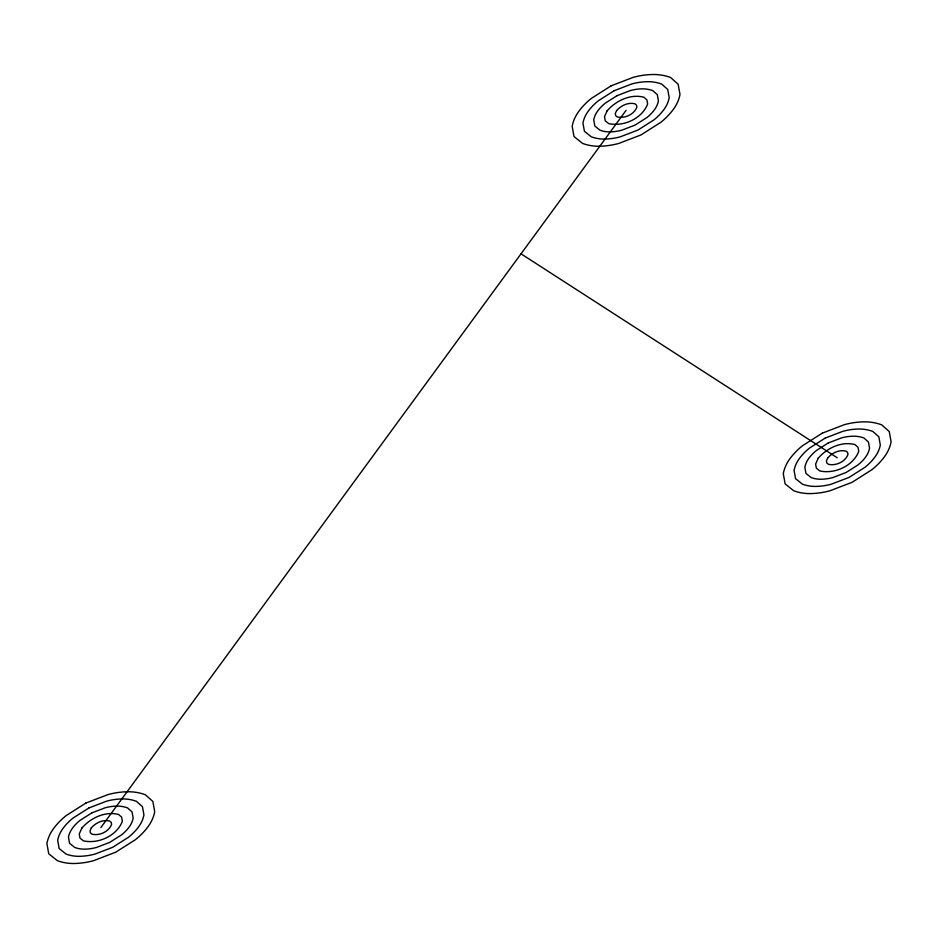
<?xml version="1.0" encoding="UTF-8"?>
<svg xmlns="http://www.w3.org/2000/svg" width="938" height="938" viewBox="0 0 938 938"><rect width="100%" height="100%" fill="white"/><g stroke="black" fill="none" stroke-linecap="round" stroke-linejoin="round"><path stroke-width="1.41" d="M100.812 827.621L626.068 110.379M521.024 253.823L837.188 457.721M81.852 828.078L79.249 833.976L79.976 838.091L83.412 840.847C98.338 844.2 116.804 835.875 122.374 821.278L121.635 817.162L118.622 814.477C105.126 810.936 90.693 817.971 81.852 828.078M91.338 827.855L90.025 830.798L90.388 832.862L92.112 834.234C99.569 835.91 108.808 831.748 111.587 824.443L111.223 822.392L109.711 821.055C102.969 819.273 95.758 822.802 91.338 827.855M607.12 110.825L604.506 116.722L605.245 120.838L608.68 123.593C623.606 126.947 642.061 118.622 647.63 104.024L646.903 99.909L643.89 97.224C630.383 93.683 615.961 100.718 607.12 110.825M616.594 110.602L615.293 113.557L615.656 115.609L617.38 116.98C624.837 118.657 634.065 114.495 636.855 107.202L636.492 105.138L634.979 103.801C628.226 102.031 621.015 105.548 616.594 110.602M818.241 458.166L815.626 464.076L816.365 468.179L819.8 470.935C834.726 474.288 853.181 465.963 858.751 451.366L858.024 447.262L855.01 444.577C841.503 441.024 827.082 448.071 818.241 458.166M827.715 457.943L826.413 460.898L826.777 462.95L828.5 464.333C835.957 466.01 845.185 461.848 847.975 454.543L847.612 452.491L846.099 451.143C839.346 449.372 832.135 452.89 827.715 457.943M611.142 85.815L591.456 98.326A67.137 56.245 -15.3 0 0 578.699 111.505A42.867 35.914 -15.3 0 0 572.168 126.255L573.997 136.526L582.592 143.42A42.867 35.914 -15.3 0 0 599.804 146.234A67.137 56.245 -15.3 0 0 618.869 143.42L641.006 134.931L660.68 122.421A67.137 56.245 -15.3 0 0 673.449 109.242A42.867 35.914 -15.3 0 0 679.98 94.492L678.139 84.221L670.611 77.514A45.516 38.13 -15.3 0 0 652.332 74.512A67.137 56.245 -15.3 0 0 633.279 77.326L611.142 85.815M614.132 90.728L598.385 100.741A53.712 44.989 -15.3 0 0 588.173 111.282A34.296 28.726 -15.3 0 0 582.944 123.077L584.421 131.297L591.292 136.807A34.296 28.726 -15.3 0 0 605.057 139.07A53.712 44.989 -15.3 0 0 620.311 136.819L638.016 130.019L653.763 120.005A53.712 44.989 -15.3 0 0 663.975 109.476A34.296 28.726 -15.3 0 0 669.204 97.669L667.727 89.45L661.712 84.08A36.418 30.508 -15.3 0 0 647.079 81.688A53.712 44.989 -15.3 0 0 631.837 83.939L614.132 90.728M617.11 95.641L605.303 103.145A40.275 33.745 -15.3 0 0 597.647 111.047A25.725 21.551 -15.3 0 0 593.731 119.9L594.833 126.067L599.992 130.194A25.725 21.551 -15.3 0 0 610.31 131.895A40.275 33.745 -15.3 0 0 621.753 130.206L635.026 125.117L646.845 117.602A40.275 33.745 -15.3 0 0 654.501 109.699A25.725 21.551 -15.3 0 0 658.417 100.847L657.315 94.679L652.801 90.658A27.308 22.875 -15.3 0 0 641.827 88.852A40.275 33.745 -15.3 0 0 630.395 90.54L617.11 95.641M85.874 803.069L66.199 815.579A67.137 56.245 -15.3 0 0 53.431 828.758A42.867 35.914 -15.3 0 0 46.9 843.508L48.741 853.779L57.335 860.662A42.867 35.914 -15.3 0 0 74.548 863.488A67.137 56.245 -15.3 0 0 93.601 860.674L115.737 852.185L135.424 839.674A67.137 56.245 -15.3 0 0 148.181 826.495A42.867 35.914 -15.3 0 0 154.711 811.745L152.882 801.474L145.355 794.756A45.516 38.13 -15.3 0 0 127.076 791.766A67.137 56.245 -15.3 0 0 108.011 794.58L85.874 803.069M88.864 807.981L73.117 817.995A53.712 44.989 -15.3 0 0 62.905 828.524A34.296 28.726 -15.3 0 0 57.687 840.331L59.153 848.55L66.023 854.061A34.296 28.726 -15.3 0 0 79.8 856.312A53.712 44.989 -15.3 0 0 95.043 854.061L112.748 847.272L128.494 837.259A53.712 44.989 -15.3 0 0 138.707 826.718A34.296 28.726 -15.3 0 0 143.936 814.923L142.459 806.703L136.444 801.333A36.418 30.508 -15.3 0 0 121.823 798.93A53.712 44.989 -15.3 0 0 106.569 801.181L88.864 807.981M91.854 812.883L80.035 820.398A40.275 33.745 -15.3 0 0 72.378 828.301A25.725 21.551 -15.3 0 0 68.462 837.153L69.564 843.321L74.723 847.448A25.725 21.551 -15.3 0 0 85.053 849.148A40.275 33.745 -15.3 0 0 96.485 847.46L109.769 842.359L121.577 834.855A40.275 33.745 -15.3 0 0 129.233 826.953A25.725 21.551 -15.3 0 0 133.149 818.1L132.047 811.933L127.533 807.911A27.308 22.875 -15.3 0 0 116.57 806.105A40.275 33.745 -15.3 0 0 105.126 807.794L91.854 812.883M822.263 433.157L802.576 445.679A67.137 56.245 -15.3 0 0 789.819 458.846A42.867 35.914 -15.3 0 0 783.289 473.596L785.118 483.879L793.712 490.762A42.867 35.914 -15.3 0 0 810.924 493.587A67.137 56.245 -15.3 0 0 829.989 490.773L852.126 482.284L871.801 469.762A67.137 56.245 -15.3 0 0 884.569 456.595A42.867 35.914 -15.3 0 0 891.1 441.845L889.259 431.562L881.732 424.855A45.516 38.13 -15.3 0 0 863.452 421.854A67.137 56.245 -15.3 0 0 844.399 424.668L822.263 433.157M825.252 438.069L809.506 448.083A53.712 44.989 -15.3 0 0 799.293 458.623A34.296 28.726 -15.3 0 0 794.064 470.419L795.541 478.65L802.412 484.149A34.296 28.726 -15.3 0 0 816.177 486.412A53.712 44.989 -15.3 0 0 831.431 484.16L849.136 477.372L864.883 467.359A53.712 44.989 -15.3 0 0 875.095 456.818A34.296 28.726 -15.3 0 0 880.313 445.022L878.847 436.791L872.821 431.433A36.418 30.508 -15.3 0 0 858.2 429.029A53.712 44.989 -15.3 0 0 842.957 431.281L825.252 438.069M828.231 442.982L816.423 450.498A40.275 33.745 -15.3 0 0 808.767 458.401A25.725 21.551 -15.3 0 0 804.851 467.253L805.953 473.409L811.1 477.548A25.725 21.551 -15.3 0 0 821.43 479.236A40.275 33.745 -15.3 0 0 832.874 477.548L846.146 472.459L857.965 464.943A40.275 33.745 -15.3 0 0 865.622 457.041A25.725 21.551 -15.3 0 0 869.538 448.188L868.436 442.021L863.921 437.999A27.308 22.875 -15.3 0 0 852.947 436.205A40.275 33.745 -15.3 0 0 841.515 437.894L828.231 442.982"/></g></svg>
